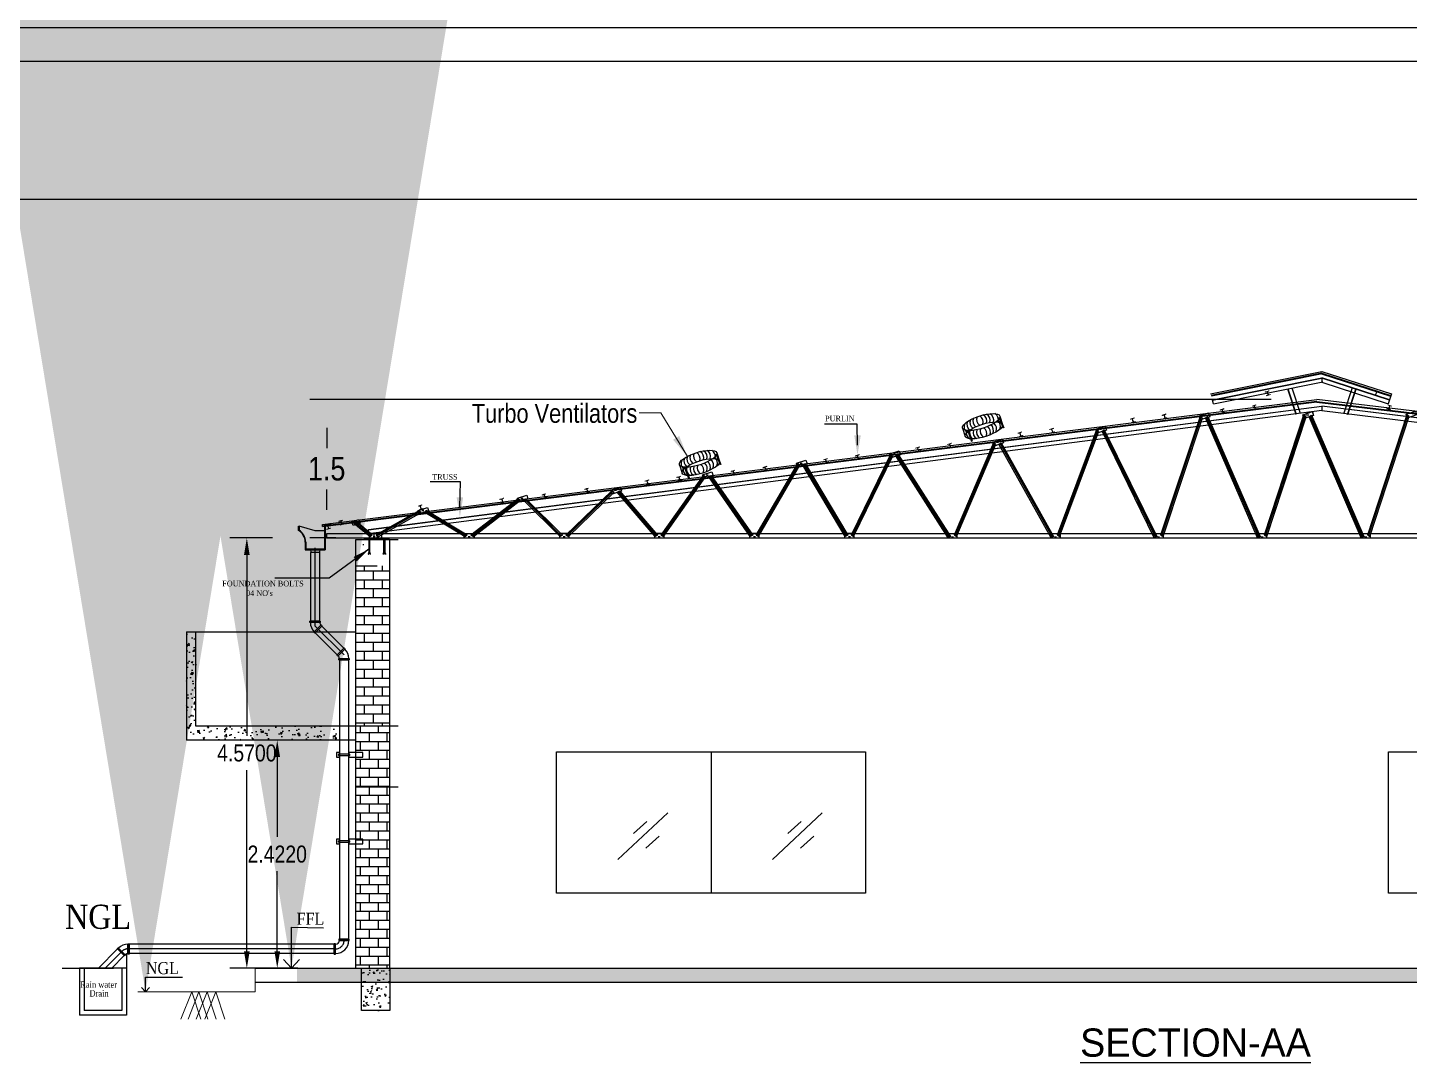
# Model space of a CAD drawing. Header units: metres. Extents: x 25391 to 25818, y 51852 to 52034.
# Drawn here: x 25436.64 to 25451.31, y 51960.83 to 51971.82 of the extents above; entities that cross this region are included whole.
import ezdxf

# ---------------------------------------------------------------- set-up
doc = ezdxf.new("R2010")
doc.units = ezdxf.units.M
doc.header["$MEASUREMENT"] = 0
for name, pattern in [('1', [0]), ('CENTER', [2, 1.25, -0.25, 0.25, -0.25]), ('CENTER2', [28.575, 19.05, -3.175, 3.175, -3.175]), ('DASHED', [0])]:
    doc.linetypes.add(name, pattern=pattern)
doc.layers.get('0').update_dxf_attribs({"true_color": 0xffffff})
doc.layers.add('__BN_BuildingPlan', color=52, linetype='Continuous', true_color=0xbdbd00)
for name, color, linetype in [('_Room', 72, 'Continuous'), ('CENTER', 1, 'CENTER2'), ('DIM', 4, 'Continuous'), ('legend', 7, 'Continuous'), ('pipe', 8, 'Continuous')]:
    doc.layers.add(name, color=color, linetype=linetype)
doc.layers.add('P', color=250, linetype='Continuous', lineweight=100)
doc.layers.add('TEXT', color=7, linetype='1', lineweight=13)
doc.styles.add('arial', font='ARIALN.TTF')
doc.styles.add('K', font='calibri.ttf')
doc.styles.add('PreDCRFont', font='arial.ttf', dxfattribs={"height": 0.25})
doc.styles.add('ROMANC', font='BKANT.TTF', dxfattribs={"width": 0.8})
doc.styles.get("Standard").update_dxf_attribs({"font": 'swissc.ttf'})
doc.styles.add('STYLE2', font='GARA.TTF', dxfattribs={"width": 1.1, "height": 7.5})
doc.dimstyles.new('PDCR-BLDG-INT', dxfattribs={"dimtxt": 0.18, "dimasz": 0.18, "dimexe": 0.18, "dimexo": 0.0625, "dimgap": 0.09, "dimtad": 0, "dimtih": 1, "dimtoh": 1, "dimdec": 4, "dimzin": 0, "dimdsep": 46, "dimtxsty": 'Standard', "dimcen": 0.09, "dimadec": 0, "dimazin": 0, "dimtfac": 1, "dimtdec": 4, "dimtofl": 0, "dimtmove": 0, "dimatfit": 3, "dimfxl": 1, "dimtolj": 1, "dimtzin": 0, "dimarcsym": 0})
doc.dimstyles.new('PDCR-PLOT-INT', dxfattribs={"dimtxt": 0.25, "dimasz": 0.23, "dimexe": 0.25, "dimexo": 0.25, "dimgap": 0.25, "dimtad": 0, "dimzin": 0, "dimdsep": 46, "dimtxsty": 'PreDCRFont', "dimblk": 'OBLIQUE', "dimcen": 0.5, "dimdle": 0.1, "dimadec": 0, "dimazin": 0, "dimtfac": 1, "dimtix": 1, "dimtofl": 0, "dimtmove": 1, "dimatfit": 1, "dimfxl": 1, "dimtolj": 1, "dimtzin": 0, "dimlwd": 15, "dimarcsym": 0})
doc.dimstyles.get("Standard").update_dxf_attribs({"dimtxt": 0.18, "dimasz": 0.18, "dimexe": 0.18, "dimexo": 0.0625, "dimgap": 0.09, "dimtad": 0, "dimtih": 1, "dimtoh": 1, "dimzin": 0, "dimdsep": 46, "dimtxsty": 'Standard', "dimcen": 0.09, "dimadec": 0, "dimazin": 0, "dimtfac": 1, "dimtofl": 0, "dimtmove": 0, "dimatfit": 3, "dimfxl": 1, "dimtolj": 1, "dimtzin": 0, "dimarcsym": 0})
doc.dimstyles.new('STANDARD$0', dxfattribs={"dimscale": 0, "dimtxt": 1, "dimasz": 2.5, "dimexe": 1, "dimexo": 1, "dimgap": 1, "dimtad": 1, "dimdec": 4, "dimzin": 0, "dimdsep": 46, "dimtxsty": 'K', "dimcen": 10, "dimclrd": 7, "dimclre": 7, "dimclrt": 256, "dimadec": 0, "dimazin": 0, "dimtfac": 1, "dimtdec": 4, "dimtofl": 0, "dimtmove": 2, "dimatfit": 3, "dimfxl": 1, "dimtolj": 2, "dimtzin": 0, "dimarcsym": 0})
doc.dimstyles.new('STANDARD$7', dxfattribs={"dimtxt": 75, "dimasz": 60, "dimexe": 0.18, "dimexo": 0.0625, "dimgap": 0.09, "dimtad": 0, "dimtih": 1, "dimtoh": 1, "dimdec": 0, "dimzin": 0, "dimdsep": 46, "dimtxsty": 'Standard', "dimcen": 0.09, "dimadec": 0, "dimazin": 0, "dimtfac": 1, "dimtdec": 0, "dimtofl": 0, "dimtmove": 0, "dimatfit": 3, "dimfxl": 1, "dimtolj": 1, "dimtzin": 0, "dimarcsym": 0})

# ---------------------------------------------------------------- blocks, each defined once
blk = doc.blocks.new('A$C4118134A')
for points in [[(0, 0), (30, 95), (-17, 110), (-17, 109, 0.414214), (-15, 104), (15, 91, -0.354119), (21, 80), (1, 19, -0.414214), (-10, 13), (-42, 19, 0.354119), (-47, 16), (-48, 15)], [(0, 0), (30, 95), (78, 80), (78, 79, -0.414214), (72, 76), (41, 83, 0.354119), (29, 77), (10, 16, 0.414214), (16, 4), (45, -9, -0.354119), (48, -14), (48, -15)]]:
    blk.add_lwpolyline(points, format="xyb", close=True)
blk = doc.blocks.new('*D37')
at = {"color": 0, "lineweight": -2, "transparency": 16777216}
for p, q in [((25449.844, 51967.867), (25439.633, 51967.867)), ((25439.813, 51967.567), (25439.813, 51967.351)), ((25439.813, 51966.698), (25439.813, 51966.914)), ((25439.909, 51966.398), (25439.633, 51966.398))]:
    blk.add_line(p, q, dxfattribs=at)
at = {"color": 0, "transparency": 16777216}
for points in [[(25439.763, 51967.567), (25439.863, 51967.567), (25439.813, 51967.867)], [(25439.763, 51966.698), (25439.863, 51966.698), (25439.813, 51966.398)]]:
    blk.add_solid(points, dxfattribs=at)
at = {"layer": 'Defpoints', "color": 0, "transparency": 16777216}
for p in [(25439.813, 51967.867), (25449.906, 51967.867, -45.108), (25439.972, 51966.398, -45.108)]:
    blk.add_point(p, dxfattribs=at)
at = {"color": 0, "transparency": 16777216, "insert": (25439.813, 51967.132), "char_height": 0.25, "attachment_point": 5}
blk.add_mtext('\\A1;1.5', dxfattribs=at)
blk = doc.blocks.new('*D38')
at = {"color": 0, "lineweight": -2, "ltscale": 2, "transparency": 16777216}
for p, q in [((25439.237, 51966.398), (25438.785, 51966.398)), ((25438.965, 51966.218), (25438.965, 51964.295)), ((25438.965, 51962.008), (25438.965, 51963.931)), ((25439.237, 51961.828), (25438.785, 51961.828))]:
    blk.add_line(p, q, dxfattribs=at)
at = {"color": 0, "ltscale": 2, "transparency": 16777216}
for points in [[(25438.935, 51966.218), (25438.995, 51966.218), (25438.965, 51966.398)], [(25438.935, 51962.008), (25438.995, 51962.008), (25438.965, 51961.828)]]:
    blk.add_solid(points, dxfattribs=at)
at = {"layer": 'Defpoints', "color": 0, "ltscale": 2, "transparency": 16777216}
for p in [(25439.299, 51966.398), (25438.965, 51961.828), (25439.299, 51961.828)]:
    blk.add_point(p, dxfattribs=at)
at = {"color": 0, "ltscale": 2, "transparency": 16777216, "insert": (25438.965, 51964.113), "char_height": 0.18, "attachment_point": 5}
blk.add_mtext('\\A1;4.5700', dxfattribs=at)
blk = doc.blocks.new('*D39')
at = {"color": 0, "lineweight": -2, "ltscale": 2, "transparency": 16777216}
for p, q in [((25439.505, 51964.25), (25439.108, 51964.25)), ((25439.288, 51964.07), (25439.288, 51963.222)), ((25439.288, 51962.008), (25439.288, 51962.857)), ((25439.505, 51961.828), (25439.108, 51961.828))]:
    blk.add_line(p, q, dxfattribs=at)
at = {"color": 0, "ltscale": 2, "transparency": 16777216}
for points in [[(25439.258, 51964.07), (25439.318, 51964.07), (25439.288, 51964.25)], [(25439.258, 51962.008), (25439.318, 51962.008), (25439.288, 51961.828)]]:
    blk.add_solid(points, dxfattribs=at)
at = {"layer": 'Defpoints', "color": 0, "ltscale": 2, "transparency": 16777216}
for p in [(25439.568, 51964.25), (25439.288, 51961.828), (25439.568, 51961.828)]:
    blk.add_point(p, dxfattribs=at)
at = {"color": 0, "ltscale": 2, "transparency": 16777216, "insert": (25439.288, 51963.039), "char_height": 0.18, "attachment_point": 5}
blk.add_mtext('\\A1;2.4220', dxfattribs=at)
blk = doc.blocks.new('GRTS')
at = {"color": 240, "true_color": 0xed1f24}
for p, q in [((1877.961, 850.881), (1877.961, 850.482)), ((1879.743, 850.881), (1879.743, 850.482))]:
    blk.add_line(p, q, dxfattribs=at)
for centre, start, end in [((1878.988, 850.957), 139.28422, 216.26191), ((1878.633, 850.957), 323.73809, 41.1911), ((1878.806, 850.943), 323.73809, 43.79844), ((1878.352, 850.822), 136.20156, 216.26191), ((1878.352, 850.541), 143.73809, 223.79844), ((1878.505, 850.883), 138.05292, 216.26191), ((1878.505, 850.48), 143.73809, 221.94708), ((1878.659, 850.92), 138.65827, 216.26191), ((1878.659, 850.443), 143.73809, 221.34173), ((1878.815, 850.943), 139.00765, 216.26191), ((1878.815, 850.42), 143.73809, 220.99235), ((1878.988, 850.406), 143.73809, 220.71578), ((1878.633, 850.406), 318.8089, 36.26191), ((1878.806, 850.42), 316.20156, 36.26191), ((1878.962, 850.924), 323.73809, 43.79844), ((1878.962, 850.439), 316.20156, 36.26191), ((1879.118, 850.897), 323.73809, 43.79844), ((1879.118, 850.466), 316.20156, 36.26191), ((1879.326, 850.834), 323.73809, 43.79844), ((1879.326, 850.529), 316.20156, 36.26191)]:
    blk.add_arc(centre, 0.321, start, end, dxfattribs=at)
for centre in [(1878.852, 850.881), (1878.852, 850.482)]:
    blk.add_ellipse(centre, major_axis=(0.891, 0), ratio=0.322668, dxfattribs=at)
blk = doc.blocks.new('_Oblique')
at = {"color": 0, "linetype": 'ByBlock', "lineweight": -2}
blk.add_line((-0.5, -0.5), (0.5, 0.5), dxfattribs=at)

msp = doc.modelspace()

# ---------------------------------------------------------------- hatches: boundary and pattern name
h = msp.add_hatch()
h.set_pattern_fill('BRICK', color=0, scale=0.38)
h.set_pattern_definition([(0, (24931.25666, 52020.85723), (0, 0.095), []), (90, (24931.25666, 52020.85723), (-0.19, 1e-17), [0.095, -0.095]), (90, (24931.35166, 52020.85723), (-0.19, 1e-17), [-0.095, 0.095])])
h.paths.add_polyline_path([(25440.24912, 51966.40021), (25440.34762, 51966.40021), (25440.34762, 51966.41758), (25440.24912, 51966.41758)])
h.paths.add_polyline_path([(25440.19562, 51966.40021), (25440.19562, 51966.26715), (25440.1875, 51966.24626), (25440.1933, 51966.24626), (25440.20026, 51966.26135), (25440.20954, 51966.24626), (25440.21535, 51966.24626), (25440.20722, 51966.26831), (25440.20722, 51966.40021)])
h.paths.add_polyline_path([(25440.48268, 51964.40021), (25440.12262, 51964.40021), (25440.12262, 51961.82821), (25440.48268, 51961.82821)])
h = msp.add_hatch()
h.set_pattern_fill('BRICK', color=0, scale=0.38)
h.set_pattern_definition([(0, (24749.56466, 52010.12973), (0, 0.095), []), (90, (24749.56466, 52010.12973), (-0.19, 1e-17), [0.095, -0.095]), (90, (24749.65966, 52010.12973), (-0.19, 1e-17), [-0.095, 0.095])])
h.paths.add_polyline_path([(25440.48268, 51966.10021), (25440.12262, 51966.10021), (25440.12262, 51964.40021), (25440.48268, 51964.40021)])
h = msp.add_hatch()
h.set_pattern_fill('AR-CONC', color=0, scale=0.027)
h.set_pattern_definition([(50, (8194.39876, 36469.45547), (0.1936602493, -0.0169430764), [0.02025, -0.22275]), (355, (8194.39876, 36469.45547), (-0.03746286, 0.2030918761), [0.0162, -0.1782]), (100.4514445, (8194.4149, 36469.45406), (0.1561973886, 0.1861487976), [0.0172098518, -0.1893083702]), (46.1842, (8194.39876, 36469.50947), (0.2881551593, -0.0446902058), [0.030375, -0.334125]), (96.6356355, (8194.42277, 36469.50575), (0.2523587253, 0.2630120222), [0.0258147923, -0.2839627152]), (351.184164, (8194.39876, 36469.50947), (0.252358725, 0.263012022), [0.0243, -0.2673000003]), (21, (8194.42576, 36469.49597), (0.1611649041, -0.1087071005), [0.02025, -0.22275]), (326, (8194.42576, 36469.49597), (0.0656951396, 0.1957905122), [0.0162, -0.1782]), (71.4514447, (8194.43919, 36469.48691), (0.2268600417, 0.0870834113), [0.0172098513, -0.1893083702]), (37.5, (8194.39876, 36469.45547), (0.00328316094, 0.08988134053), [0, -0.17604, 0, -0.1809, 0, -0.178875]), (7.5, (8194.39876, 36469.45547), (0.0710287751, 0.1064911622), [0, -0.10314, 0, -0.17199, 0, -0.068175]), (327.5, (8194.33855, 36469.45547), (0.14413205777, -0.00608981537), [0, -0.0675, 0, -0.2106, 0, -0.27945]), (317.5, (8194.31155, 36469.45547), (0.1574602657, 0.0270283452), [0, -0.08775, 0, -0.13986, 0, -0.19845])])
h.paths.add_polyline_path([(25439.94752, 51964.40021), (25438.42262, 51964.40021), (25438.42262, 51965.40021), (25438.32262, 51965.40021), (25438.32262, 51964.25021), (25439.94752, 51964.25021)])
h = msp.add_hatch()
h.set_pattern_fill('AR-CONC', color=0, scale=0.053)
h.set_pattern_definition([(50, (24931.9261, 52021.58523), (0.3801479, -0.03325863), [0.03975, -0.43725]), (355, (24931.9261, 52021.58523), (-0.0735382, 0.39866183), [0.0318, -0.3498]), (100.451444, (24931.95778, 52021.58246), (0.3066097, 0.3654032), [0.0337823, -0.37160532]), (46.1842, (24931.9261, 52021.69123), (0.5656379, -0.0877252), [0.059625, -0.655875]), (96.63564, (24931.97324, 52021.6839), (0.49537083, 0.51628286), [0.0506735, -0.5574083]), (351.18416, (24931.9261, 52021.6912), (0.4953708, 0.51628286), [0.0477, -0.5247]), (21, (24931.9791, 52021.66473), (0.31636074, -0.21338801), [0.03975, -0.43725]), (326, (24931.9791, 52021.66473), (0.12895713, 0.38432952), [0.0318, -0.3498]), (71.451445, (24932.00546, 52021.64694), (0.44531786, 0.1709415), [0.0337823, -0.37160532]), (37.5, (24931.9261, 52021.58523), (0.006444723, 0.176433743), [0, -0.34556, 0, -0.3551, 0, -0.351125]), (7.5, (24931.9261, 52021.58523), (0.139426855, 0.20903821), [0, -0.20246, 0, -0.33761, 0, -0.133825]), (327.5, (24931.80791, 52021.58523), (0.28292589, -0.011954082), [0, -0.1325, 0, -0.4134, 0, -0.54855]), (317.5, (24931.7549, 52021.58523), (0.30908867, 0.05305564), [0, -0.17225, 0, -0.27454, 0, -0.38955])])
h.paths.add_polyline_path([(25460.80262, 51961.82821), (25439.49795, 51961.82821), (25439.49795, 51961.67821), (25460.80262, 51961.67821)])
h = msp.add_hatch()
h.set_pattern_fill('AR-CONC', color=0, scale=0.024)
h.set_pattern_definition([(50, (-31037.21858, 25476.48065), (0.17214244382, -0.0150605124), [0.018, -0.198]), (355, (-31037.21858, 25476.48065), (-0.03330032007, 0.1805261121), [0.0144, -0.1584]), (100.45144446, (-31037.20424, 25476.4794), (0.1388421232, 0.16546559783), [0.0152976461, -0.1682741069]), (46.1842, (-31037.21858, 25476.52865), (0.25613791936, -0.0397246274), [0.027, -0.297]), (96.6356355, (-31037.19724, 25476.52534), (0.224318867, 0.2337884642), [0.0229464821, -0.2524113024]), (351.184164, (-31037.21858, 25476.52865), (0.2243188668, 0.2337884641), [0.0216, -0.2376000002]), (21, (-31037.19458, 25476.51665), (0.1432576925, -0.09662853376), [0.018, -0.198]), (326, (-31037.19458, 25476.51665), (0.05839567966, 0.1740360108), [0.0144, -0.1584]), (71.45144474, (-31037.18264, 25476.5086), (0.2016533704, 0.07740747667), [0.0152976456, -0.1682741069]), (37.5, (-31037.21858, 25476.48065), (0.002918365276, 0.07989452492), [0, -0.15648, 0, -0.1608, 0, -0.159]), (7.5, (-31037.21858, 25476.48065), (0.06313668899, 0.09465881085), [0, -0.09168, 0, -0.15288, 0, -0.0606]), (327.5, (-31037.2721, 25476.48065), (0.12811738468, -0.005413169216), [0, -0.06, 0, -0.1872, 0, -0.2484]), (317.5, (-31037.2961, 25476.48065), (0.13996468064, 0.02402519576), [0, -0.078, 0, -0.12432, 0, -0.1764])])
h.paths.add_polyline_path([(25440.18268, 51961.82821), (25440.48268, 51961.82821), (25440.48268, 51961.37821), (25440.18268, 51961.37821)])

# ---------------------------------------------------------------- linework, layer by layer
at = {"color": 11, "true_color": 0xf27172}
msp.add_line((25392.76661, 51969.99681), (25534.85041, 51969.99681), dxfattribs=at)
at = {"ltscale": 2}
msp.add_line((25449.23037, 51967.82297), (25449.22232, 51967.86311), dxfattribs=at)
at = {"color": 0}
for p, q in [((25445.44676, 51967.60777), (25445.10003, 51967.60777)), ((25445.45065, 51967.38442), (25445.44676, 51967.60777)), ((25441.2353, 51966.99499), (25440.91072, 51966.99499)), ((25441.22788, 51966.72364), (25441.2353, 51966.99499)), ((25439.6909, 51966.47313), (25439.52047, 51966.52273)), ((25439.7909, 51966.47313), (25439.6909, 51966.47313)), ((25439.5909, 51966.35412), (25439.5909, 51966.27904)), ((25439.7909, 51966.27904), (25439.5909, 51966.27904)), ((25439.64052, 51966.27904), (25439.644, 51966.2442)), ((25439.73992, 51966.27904), (25439.73643, 51966.2442)), ((25440.12262, 51961.82821), (25440.12262, 51966.38026)), ((25440.12262, 51966.38026), (25440.57262, 51966.38026)), ((25440.23963, 51966.38026), (25440.44955, 51966.38026)), ((25440.48268, 51961.82821), (25440.48268, 51966.38026)), ((25440.12262, 51966.10021), (25440.34762, 51966.10021)), ((25438.32262, 51965.40021), (25438.32262, 51964.25021)), ((25438.32262, 51965.40021), (25440.12262, 51965.40021)), ((25438.42262, 51964.40021), (25438.42262, 51965.40021)), ((25440.57262, 51964.40021), (25438.42262, 51964.40021)), ((25440.12262, 51964.25021), (25438.32262, 51964.25021)), ((25439.43954, 51961.82821), (25439.35566, 51961.92066)), ((25439.43954, 51961.82821), (25439.52342, 51961.92066)), ((25439.05351, 51961.82821), (25461.10262, 51961.82821)), ((25437.88921, 51961.57821), (25437.84727, 51961.62444)), ((25437.88921, 51961.57821), (25437.93115, 51961.62444)), ((25439.05351, 51961.67821), (25461.10262, 51961.67821))]:
    msp.add_line(p, q, dxfattribs=at)
at = {"color": 0, "lineweight": 40}
for p, q in [((25446.95668, 51967.68059), (25447.00157, 51967.56249)), ((25446.62088, 51967.54136), (25446.66578, 51967.42326)), ((25443.9503, 51967.29174), (25443.9952, 51967.17364)), ((25443.61451, 51967.15251), (25443.6594, 51967.03441))]:
    msp.add_line(p, q, dxfattribs=at)
at = {"color": 7, "ltscale": 2}
for p, q in [((25443.89493, 51964.12629), (25443.89493, 51962.62629)), ((25443.43573, 51963.47852), (25442.90642, 51962.98263)), ((25443.21263, 51963.38595), (25443.07054, 51963.25875)), ((25445.07657, 51963.47852), (25444.54726, 51962.98263)), ((25444.85347, 51963.38595), (25444.71138, 51963.25875)), ((25443.34585, 51963.23117), (25443.20376, 51963.10397)), ((25444.98669, 51963.23117), (25444.8446, 51963.10397))]:
    msp.add_line(p, q, dxfattribs=at)
at = {"color": 0, "lineweight": 0}
for p, q in [((25439.05351, 51961.82821), (25439.05351, 51961.57821)), ((25439.05351, 51961.57821), (25437.80784, 51961.57821)), ((25438.26483, 51961.28559), (25438.3792, 51961.57821)), ((25438.3406, 51961.28559), (25438.45497, 51961.57821)), ((25438.3792, 51961.57821), (25438.47676, 51961.28559)), ((25438.42825, 51961.28559), (25438.54262, 51961.57821)), ((25438.45497, 51961.57821), (25438.55253, 51961.28559)), ((25438.52008, 51961.28559), (25438.63445, 51961.57821)), ((25438.54262, 51961.57821), (25438.64017, 51961.28559)), ((25438.63445, 51961.57821), (25438.732, 51961.28559))]:
    msp.add_line(p, q, dxfattribs=at)
at = {"color": 0}
for points in [[(25449.20143, 51967.92741), (25450.38379, 51968.16717), (25451.12172, 51967.92741), (25451.08818, 51967.82417)], [(25439.76922, 51966.51824), (25439.76922, 51966.54107), (25450.32901, 51967.86717)], [(25461.46187, 51966.54107), (25450.32901, 51967.86717)], [(25449.11933, 51967.69368), (25449.14103, 51967.69368)], [(25450.21877, 51967.70707), (25450.24048, 51967.70707)], [(25450.22078, 51967.70707), (25450.24249, 51967.70707)], [(25448.01988, 51967.55283), (25448.04159, 51967.55283)], [(25446.92576, 51967.41563), (25446.94747, 51967.41563)], [(25444.84277, 51967.19334), (25444.86447, 51967.19334)], [(25445.83164, 51967.29099), (25445.85335, 51967.29099)], [(25443.84363, 51967.06787), (25443.86534, 51967.06787)], [(25442.87066, 51966.90539), (25442.89237, 51966.90539)], [(25441.87675, 51966.82087), (25441.89846, 51966.82087)], [(25440.10236, 51966.55211), (25440.12134, 51966.57522)], [(25440.8247, 51966.69162), (25440.84641, 51966.69162)], [(25439.52047, 51966.52273), (25439.52047, 51966.48163)], [(25439.58499, 51966.35404), (25439.58499, 51966.27313), (25439.7968, 51966.27313)], [(25440.30652, 51966.41159), (25440.32823, 51966.41159)], [(25440.34387, 51966.41109), (25440.36557, 51966.41109)], [(25441.31599, 51966.41184), (25441.3377, 51966.41184)], [(25442.32547, 51966.41184), (25442.34718, 51966.41184)], [(25443.33495, 51966.41184), (25443.35666, 51966.41184)], [(25444.34443, 51966.41184), (25444.36613, 51966.41184)], [(25445.3539, 51966.41184), (25445.37561, 51966.41184)], [(25446.44802, 51966.40923), (25446.46973, 51966.40923)], [(25447.54214, 51966.40923), (25447.56385, 51966.40923)], [(25448.63627, 51966.40923), (25448.65797, 51966.40923)], [(25449.73571, 51966.40923), (25449.75742, 51966.40923)], [(25450.83516, 51966.40923), (25450.85686, 51966.40923)], [(25450.83716, 51966.40923), (25450.85887, 51966.40923)], [(25440.57262, 51963.75021), (25440.12262, 51963.75021)], [(25440.48268, 51961.82821), (25440.48268, 51961.37821), (25440.18268, 51961.37821), (25440.18268, 51961.82821)]]:
    msp.add_lwpolyline(points, dxfattribs=at)
at = {"color": 0, "lineweight": 40}
for points in [[(25450.38379, 51968.14435), (25449.20814, 51967.90676)], [(25450.38379, 51968.14435), (25451.11501, 51967.90676)], [(25450.32901, 51967.84435), (25439.76922, 51966.51824)], [(25450.32901, 51967.84435), (25461.46187, 51966.51824)]]:
    msp.add_lwpolyline(points, dxfattribs=at)
at = {"color": 0, "linetype": 'DASHED', "ltscale": 25}
for points in [[(25440.25703, 51966.39763), (25440.25703, 51966.38894)], [(25440.28091, 51966.39763), (25440.28091, 51966.38894)], [(25440.34278, 51966.39763), (25440.34278, 51966.38894)], [(25440.36666, 51966.39763), (25440.36666, 51966.38894)], [(25440.42853, 51966.39763), (25440.42853, 51966.38894)], [(25440.45241, 51966.39763), (25440.45241, 51966.38894)]]:
    msp.add_lwpolyline(points, dxfattribs=at)
at = {"color": 7, "ltscale": 2}
for points in [[(25442.25408, 51964.12629), (25445.53577, 51964.12629), (25445.53577, 51962.62629), (25442.25408, 51962.62629)], [(25451.09046, 51964.12629), (25454.37215, 51964.12629), (25454.37215, 51962.62629), (25451.09046, 51962.62629)]]:
    msp.add_lwpolyline(points, close=True, dxfattribs=at)
at = {"color": 0}
msp.add_arc((25439.43067, 51966.34883), 0.16031, 1.889743, 55.9329, dxfattribs=at)
for points in [[(25445.41581, 51967.48892), (25445.48548, 51967.48892), (25445.45065, 51967.27992)], [(25441.19305, 51966.82814), (25441.26271, 51966.82814), (25441.22788, 51966.61914)]]:
    msp.add_solid(points, dxfattribs=at)
at = {"layer": '__BN_BuildingPlan'}
for p, q in [((25390.93849, 51971.81852), (25535.20898, 51971.81852)), ((25391.32186, 51971.46068), (25534.85041, 51971.46068))]:
    msp.add_line(p, q, dxfattribs=at)
at = {"layer": 'CENTER', "color": 0, "ltscale": 750}
for p, q in [((25439.69022, 51965.46253, 0.19882), (25439.69022, 51966.29193, 0.63918)), ((25439.99752, 51965.15522), (25439.69036, 51965.46239)), ((25439.89316, 51962.03321), (25437.71673, 51962.03321)), ((25437.64326, 51962.01132, -0.73437), (25437.46015, 51961.82821, -0.60906)), ((25437.00354, 51961.82821), (25437.5481, 51961.82821, 0.31959))]:
    msp.add_line(p, q, dxfattribs=at)
for centre, start, end in [((25437.70202, 51961.94342), 90, 135), ((25439.90785, 51962.12301, 0.31959), 270, 0)]:
    msp.add_arc(centre, 0.0898, start, end, dxfattribs=at)
at = {"layer": 'DIM', "color": 0}
for p, q in [((25439.51456, 51966.47845), (25439.51456, 51966.52313)), ((25439.51456, 51966.52313), (25439.51906, 51966.52313)), ((25439.51906, 51966.52313), (25439.51906, 51966.48088)), ((25439.7923, 51966.53926), (25439.84526, 51966.54859)), ((25439.7923, 51966.27763), (25439.7923, 51966.53926)), ((25439.84604, 51966.54416), (25439.7968, 51966.53548)), ((25439.7968, 51966.53548), (25439.7968, 51966.27313)), ((25439.85444, 51966.52533), (25439.85184, 51966.54011)), ((25439.85887, 51966.52612), (25439.85444, 51966.52533)), ((25439.85627, 51966.54089), (25439.85887, 51966.52612)), ((25439.58949, 51966.35412), (25439.58949, 51966.27763)), ((25439.58949, 51966.27763), (25439.7923, 51966.27763))]:
    msp.add_line(p, q, dxfattribs=at)
for centre, radius, start, end in [((25439.43072, 51966.34886), 0.15436, 1.898351, 57.098393), ((25439.43072, 51966.34886), 0.15886, 1.898351, 56.210857), ((25439.84691, 51966.53924), 0.0095, 10, 100), ((25439.84691, 51966.53924), 0.005, 10, 100)]:
    msp.add_arc(centre, radius, start, end, dxfattribs=at)
at = {"layer": 'P', "color": 0, "linetype": 'Continuous', "lineweight": -2}
for points in [[(25440.26027, 51966.38894), (25440.26027, 51966.24682), (25440.25215, 51966.22593), (25440.25795, 51966.22593), (25440.26492, 51966.24101), (25440.2742, 51966.22593), (25440.28, 51966.22593), (25440.27188, 51966.24798), (25440.27188, 51966.38894)], [(25440.43222, 51966.38894), (25440.43222, 51966.24835), (25440.44035, 51966.2263), (25440.43454, 51966.2263), (25440.42526, 51966.24139), (25440.4183, 51966.2263), (25440.4125, 51966.2263), (25440.42062, 51966.24719), (25440.42062, 51966.38894)]]:
    msp.add_lwpolyline(points, dxfattribs=at)
at = {"layer": 'pipe', "color": 0}
for p, q in [((25439.74522, 51965.51415, 0.17577), (25439.63522, 51965.51415, -0.17577)), ((25439.74522, 51965.49944, 0.52732), (25439.63522, 51965.49944, 0.52732)), ((25439.76581, 51965.46444, 0.84691), (25439.68766, 51965.38633, 0.84691)), ((25439.92193, 51965.1527, 0.67114), (25440.00008, 51965.23081, 0.67114)), ((25439.94252, 51965.1177, 0.35155), (25440.05252, 51965.1177, 0.35155)), ((25439.94252, 51965.10299), (25440.05252, 51965.10299, -0.35155)), ((25440.05379, 51964.10134), (25439.94125, 51964.10134)), ((25439.94125, 51964.0888), (25440.05379, 51964.0888)), ((25440.05379, 51963.18032), (25439.94125, 51963.18032)), ((25439.94125, 51963.16778), (25440.05379, 51963.16778)), ((25437.66701, 51961.95762, 0.35155), (25437.58891, 51962.03577, 0.35155)), ((25437.70202, 51961.97821, 0.03196), (25437.70202, 51962.08821, 0.03196)), ((25437.71673, 51961.97821, -0.31959), (25437.71673, 51962.08821, -0.67114)), ((25439.89315, 51962.08321), (25437.71673, 51962.08321)), ((25439.89318, 51961.97821, -0.03196), (25439.89314, 51962.08821, 0.31959)), ((25439.89314, 51962.08821, 0.67114), (25439.89318, 51961.97821, 0.31959)), ((25439.94265, 51962.13772), (25440.05265, 51962.13772, -0.35155)), ((25439.94265, 51962.12301, 0.35155), (25440.05265, 51962.12301, 0.35155)), ((25437.68675, 51961.97821), (25437.68675, 51961.32821)), ((25439.89318, 51961.98321, 0.31959), (25437.71673, 51961.98321)), ((25437.18675, 51961.82821), (25437.18675, 51961.32821)), ((25437.68675, 51961.82821), (25437.18675, 51961.82821)), ((25437.23675, 51961.82821), (25437.23675, 51961.37821)), ((25437.63675, 51961.82821), (25437.63675, 51961.37821)), ((25437.68675, 51961.32821), (25437.18675, 51961.32821)), ((25437.63675, 51961.37821), (25437.23675, 51961.37821))]:
    msp.add_line(p, q, dxfattribs=at)
for points in [[(25439.74022, 51965.51415), (25439.74022, 51966.2442), (25439.64022, 51966.2442), (25439.64022, 51965.51415)], [(25439.94752, 51964.10134), (25439.94752, 51964.12007), (25439.91752, 51964.12007), (25439.91752, 51964.07007), (25439.94752, 51964.07007), (25439.94752, 51964.0888)], [(25440.04752, 51964.0888), (25440.04752, 51964.07007), (25440.19752, 51964.07007), (25440.19752, 51964.12007), (25440.04752, 51964.12007), (25440.04752, 51964.10134)], [(25439.94752, 51963.18032), (25439.94752, 51963.19905), (25439.91752, 51963.19905), (25439.91752, 51963.14905), (25439.94752, 51963.14905), (25439.94752, 51963.16778)], [(25440.04752, 51963.16778), (25440.04752, 51963.14905), (25440.19752, 51963.14905), (25440.19752, 51963.19905), (25440.04752, 51963.19905), (25440.04752, 51963.18032)]]:
    msp.add_lwpolyline(points, dxfattribs=at)
for points, elevation in [([(25439.74522, 51965.51415), (25439.74522, 51965.49944), (25439.63522, 51965.49944), (25439.63522, 51965.51415)], 0.17577), ([(25439.75541, 51965.47484), (25439.76581, 51965.46444), (25439.68766, 51965.38633), (25439.67763, 51965.39706)], 0.49536), ([(25439.93233, 51965.1423), (25439.92193, 51965.1527), (25440.00008, 51965.23081), (25440.01011, 51965.22008)], 0.31959), ([(25437.71673, 51961.97821), (25437.70202, 51961.97821), (25437.70202, 51962.08821), (25437.71673, 51962.08821)], -0.31959), ([(25439.90785, 51962.08821), (25439.89314, 51962.08821), (25439.89318, 51961.97821), (25439.90785, 51961.97821)], 0.31959)]:
    msp.add_lwpolyline(points, close=True, dxfattribs=dict(at, elevation=elevation))
for points, elevation in [([(25439.99622, 51965.22695), (25439.76227, 51965.4609)], 0.84691), ([(25439.69154, 51965.39021), (25439.92549, 51965.15626)], 0.84691), ([(25439.94752, 51965.10231), (25439.94752, 51962.11983)], 0.31959), ([(25440.04752, 51962.11704), (25440.04752, 51965.10231)], 0.31959), ([(25437.38912, 51961.82821), (25437.59278, 51962.03189)], -0.02304), ([(25437.66347, 51961.96116), (25437.53053, 51961.82821)], -0.02304)]:
    msp.add_lwpolyline(points, dxfattribs=dict(at, elevation=elevation))
for points in [[(25439.94252, 51965.10299), (25439.94252, 51965.1177), (25440.05252, 51965.1177), (25440.05252, 51965.10299)], [(25437.67741, 51961.96802), (25437.66701, 51961.95762), (25437.58891, 51962.03577), (25437.59963, 51962.0458)], [(25439.94265, 51962.13772), (25439.94265, 51962.12301), (25440.05265, 51962.12301), (25440.05265, 51962.13772)]]:
    msp.add_lwpolyline(points, close=True, dxfattribs=at)
for centre, radius, start, end in [((25439.78001, 51965.49944, 0.49536), 0.1398, 180, 225), ((25439.78001, 51965.49944, 0.49536), 0.0398, 180, 225), ((25439.90773, 51965.1177, 0.31959), 0.0398, 0, 45), ((25439.90773, 51965.1177, 0.31959), 0.1398, 0, 45), ((25439.94125, 51964.09507), 0.00627, 90, 270), ((25440.05379, 51964.09507), 0.00627, 270, 90), ((25439.94125, 51963.17405), 0.00627, 90, 270), ((25440.05379, 51963.17405), 0.00627, 270, 90), ((25437.70202, 51961.94342), 0.1398, 90, 135), ((25439.90785, 51962.12301, 0.31959), 0.0398, 270, 0), ((25439.90785, 51962.12301, 0.31959), 0.1398, 270, 0), ((25437.70202, 51961.94342), 0.0398, 90, 135)]:
    msp.add_arc(centre, radius, start, end, dxfattribs=at)
at = {"layer": 'TEXT', "color": 0, "lineweight": -3, "ltscale": 0.1}
msp.add_line((25440.47412, 51966.39763), (25440.47412, 51966.38026), dxfattribs=at)
for points in [[(25449.22155, 51967.86547), (25450.38379, 51968.09869)], [(25449.22232, 51967.86311), (25450.38379, 51968.09609)], [(25449.23037, 51967.82297), (25450.39184, 51968.05595)], [(25451.1016, 51967.86547), (25450.38379, 51968.09869), (25450.38379, 51968.05304), (25451.08818, 51967.82417)], [(25451.10083, 51967.86311), (25450.38379, 51968.09609)], [(25450.1093, 51967.7095), (25450.02189, 51967.9785)], [(25450.11165, 51967.71027), (25450.02425, 51967.97927)], [(25450.06319, 51967.99192), (25450.15059, 51967.72292)], [(25450.7044, 51967.99192), (25450.617, 51967.72292)], [(25450.65593, 51967.71027), (25450.74334, 51967.97927)], [(25450.65829, 51967.7095), (25450.74569, 51967.9785)], [(25440.29695, 51966.43097), (25440.12134, 51966.57522)], [(25461.41845, 51966.39763), (25461.41845, 51966.44105), (25439.81263, 51966.44105), (25439.81263, 51966.39763), (25461.41845, 51966.39763)], [(25440.27552, 51966.40841), (25440.10236, 51966.55211)], [(25440.29695, 51966.43097), (25440.27552, 51966.40841)], [(25440.31564, 51966.40023), (25440.31564, 51966.44365), (25440.3938, 51966.44365), (25440.3938, 51966.40023)], [(25441.27475, 51966.40023), (25441.27475, 51966.44365), (25441.37895, 51966.44365), (25441.37895, 51966.40023)], [(25442.38843, 51966.40023), (25442.38843, 51966.44365), (25442.28422, 51966.44365), (25442.28422, 51966.40023)], [(25443.39791, 51966.40023), (25443.39791, 51966.44365), (25443.2937, 51966.44365), (25443.2937, 51966.40023)], [(25444.40738, 51966.40023), (25444.40738, 51966.44365), (25444.30318, 51966.44365), (25444.30318, 51966.40023)], [(25445.41686, 51966.40023), (25445.41686, 51966.44365), (25445.31266, 51966.44365), (25445.31266, 51966.40023)], [(25446.51098, 51966.39763), (25446.51098, 51966.44105), (25446.40678, 51966.44105), (25446.40678, 51966.39763)], [(25447.6051, 51966.39763), (25447.6051, 51966.44105), (25447.5009, 51966.44105), (25447.5009, 51966.39763)], [(25448.69922, 51966.39763), (25448.69922, 51966.44105), (25448.59502, 51966.44105), (25448.59502, 51966.39763)], [(25449.79867, 51966.39763), (25449.79867, 51966.44105), (25449.69446, 51966.44105), (25449.69446, 51966.39763)], [(25450.89811, 51966.39763), (25450.89811, 51966.44105), (25450.79391, 51966.44105), (25450.79391, 51966.39763)], [(25450.90012, 51966.39763), (25450.90012, 51966.44105), (25450.79592, 51966.44105), (25450.79592, 51966.39763)], [(25439.81263, 51966.40023), (25461.41845, 51966.40023)], [(25440.21361, 51966.38026), (25440.21361, 51966.39763)], [(25440.47412, 51966.38894), (25440.21361, 51966.38894)]]:
    msp.add_lwpolyline(points, dxfattribs=at)
at = {"layer": 'TEXT', "color": 142, "lineweight": -3, "ltscale": 0.1}
for points in [[(25440.25707, 51966.4867), (25450.38379, 51967.79869), (25450.38379, 51967.75304), (25440.25707, 51966.44105)], [(25461.05036, 51966.4867), (25450.38379, 51967.79869), (25450.38379, 51967.75304), (25461.05036, 51966.44105)]]:
    msp.add_lwpolyline(points, close=True, dxfattribs=at)
for points in [[(25440.25707, 51966.48409), (25450.38379, 51967.79609)], [(25461.05036, 51966.48409), (25450.38379, 51967.79609)]]:
    msp.add_lwpolyline(points, dxfattribs=at)
at = {"layer": 'TEXT', "color": 0, "lineweight": -3, "ltscale": 0.1}
for points in [[(25451.27671, 51967.7132), (25451.37582, 51967.7454), (25451.38923, 51967.70411), (25451.29013, 51967.6719)], [(25449.11329, 51967.67232), (25449.08982, 51967.68784), (25448.66995, 51966.42719), (25448.69721, 51966.4122)], [(25449.08114, 51967.6939), (25449.18024, 51967.7261), (25449.19366, 51967.68481), (25449.09456, 51967.6526)], [(25449.14707, 51967.67232), (25449.17054, 51967.68784), (25449.72757, 51966.41441), (25449.70031, 51966.39941)], [(25450.21273, 51967.68572), (25450.18927, 51967.70124), (25449.76939, 51966.42719), (25449.79666, 51966.4122)], [(25450.21474, 51967.68572), (25450.19127, 51967.70124), (25449.7714, 51966.42719), (25449.79867, 51966.4122)], [(25450.18058, 51967.7073), (25450.27969, 51967.7395), (25450.29311, 51967.6982), (25450.194, 51967.666)], [(25450.18259, 51967.7073), (25450.2817, 51967.7395), (25450.29511, 51967.6982), (25450.19601, 51967.666)], [(25450.24652, 51967.68572), (25450.26998, 51967.70124), (25450.82702, 51966.41441), (25450.79975, 51966.39941)], [(25450.24853, 51967.68572), (25450.27199, 51967.70124), (25450.82903, 51966.41441), (25450.80176, 51966.39941)], [(25451.30886, 51967.69162), (25451.28539, 51967.70714), (25450.86552, 51966.42719), (25450.89279, 51966.4122)], [(25448.01384, 51967.53148), (25447.99038, 51967.54699), (25447.5705, 51966.42719), (25447.59777, 51966.4122)], [(25447.98169, 51967.55305), (25448.0808, 51967.58525), (25448.09422, 51967.54396), (25447.99511, 51967.51176)], [(25448.04763, 51967.53148), (25448.07109, 51967.54699), (25448.62813, 51966.41441), (25448.60086, 51966.39941)], [(25445.79345, 51967.29122), (25445.89256, 51967.32342), (25445.90597, 51967.28212), (25445.80687, 51967.24992)], [(25446.91972, 51967.39427), (25446.89625, 51967.40979), (25446.47638, 51966.42719), (25446.50365, 51966.4122)], [(25446.88757, 51967.41585), (25446.98668, 51967.44805), (25447.00009, 51967.40676), (25446.90099, 51967.37455)], [(25446.95351, 51967.39427), (25446.97697, 51967.40979), (25447.53401, 51966.41441), (25447.50674, 51966.39941)], [(25444.83673, 51967.17199), (25444.81326, 51967.1875), (25444.37278, 51966.42719), (25444.40005, 51966.4122)], [(25444.80458, 51967.19356), (25444.90368, 51967.22577), (25444.9171, 51967.18447), (25444.818, 51967.15227)], [(25444.87051, 51967.17199), (25444.89398, 51967.1875), (25445.34725, 51966.42719), (25445.31999, 51966.4122)], [(25445.8256, 51967.26964), (25445.80213, 51967.28516), (25445.38226, 51966.42719), (25445.40953, 51966.4122)], [(25445.85939, 51967.26964), (25445.88285, 51967.28516), (25446.43989, 51966.41441), (25446.41262, 51966.39941)], [(25443.83759, 51967.04652), (25443.81412, 51967.06203), (25443.36331, 51966.42719), (25443.39057, 51966.4122)], [(25443.80544, 51967.06809), (25443.90455, 51967.10029), (25443.91796, 51967.059), (25443.81886, 51967.0268)], [(25443.87138, 51967.04652), (25443.89484, 51967.06203), (25444.33778, 51966.42719), (25444.31051, 51966.4122)], [(25442.86462, 51966.88404), (25442.84116, 51966.89955), (25442.35383, 51966.42719), (25442.3811, 51966.4122)], [(25442.83247, 51966.90561), (25442.93158, 51966.93781), (25442.945, 51966.89652), (25442.84589, 51966.86432)], [(25442.89841, 51966.88404), (25442.92187, 51966.89955), (25443.3283, 51966.42719), (25443.30103, 51966.4122)], [(25440.78601, 51966.68891), (25440.88511, 51966.72111), (25440.89853, 51966.67982), (25440.79942, 51966.64762)], [(25441.87071, 51966.79952), (25441.84725, 51966.81503), (25441.34435, 51966.42719), (25441.37162, 51966.4122)], [(25441.83857, 51966.82109), (25441.93767, 51966.85329), (25441.95109, 51966.812), (25441.85198, 51966.7798)], [(25441.9045, 51966.79952), (25441.92797, 51966.81503), (25442.31882, 51966.42719), (25442.29156, 51966.4122)], [(25440.07931, 51966.57074), (25440.15364, 51966.59489), (25440.16706, 51966.5536), (25440.09273, 51966.52945)], [(25440.8161, 51966.66931), (25440.79844, 51966.69121), (25440.33779, 51966.43097), (25440.35923, 51966.40841)], [(25440.85502, 51966.66931), (25440.87267, 51966.69121), (25441.30643, 51966.43097), (25441.285, 51966.40841)]]:
    msp.add_lwpolyline(points, close=True, dxfattribs=at)
at = {"layer": 'TEXT', "color": 0, "linetype": 'CENTER', "lineweight": -3, "ltscale": 200}
for points in [[(25448.68358, 51966.41969), (25449.10155, 51967.68008)], [(25449.71394, 51966.40691), (25449.15881, 51967.68008)], [(25449.78303, 51966.41969), (25450.201, 51967.69348)], [(25449.78503, 51966.41969), (25450.20301, 51967.69348)], [(25450.81338, 51966.40691), (25450.25825, 51967.69348)], [(25450.81539, 51966.40691), (25450.26026, 51967.69348)], [(25450.87915, 51966.41969), (25451.29713, 51967.69938)], [(25447.58414, 51966.41969), (25448.00211, 51967.53923)], [(25448.6145, 51966.40691), (25448.05936, 51967.53923)], [(25446.49002, 51966.41969), (25446.90799, 51967.40203)], [(25447.52037, 51966.40691), (25446.96524, 51967.40203)], [(25444.38642, 51966.41969), (25444.82499, 51967.17975)], [(25445.33362, 51966.41969), (25444.88225, 51967.17975)], [(25445.39589, 51966.41969), (25445.81387, 51967.2774)], [(25446.42625, 51966.40691), (25445.87112, 51967.2774)], [(25443.37694, 51966.41969), (25443.82586, 51967.05427)], [(25444.32414, 51966.41969), (25443.88311, 51967.05427)], [(25442.36746, 51966.41969), (25442.85289, 51966.89179)], [(25443.31467, 51966.41969), (25442.91014, 51966.89179)], [(25441.35799, 51966.41969), (25441.85898, 51966.80727)], [(25442.30519, 51966.41969), (25441.91623, 51966.80727)], [(25440.80727, 51966.68026), (25440.34851, 51966.41969)], [(25441.29571, 51966.41969), (25440.86385, 51966.68026)], [(25440.11185, 51966.56366), (25440.28623, 51966.41969)]]:
    msp.add_lwpolyline(points, dxfattribs=at)
at = {"layer": 'TEXT', "color": 0, "linetype": 'DASHED', "lineweight": -3, "ltscale": 100}
for points in [[(25449.72528, 51966.41315), (25449.16837, 51967.6864)], [(25450.82473, 51966.41315), (25450.26781, 51967.6998)], [(25450.82674, 51966.41315), (25450.26982, 51967.6998)], [(25448.62584, 51966.41315), (25448.06892, 51967.54555)], [(25447.53172, 51966.41315), (25446.9748, 51967.40835)], [(25444.37507, 51966.42593), (25444.81543, 51967.18607)], [(25445.34496, 51966.42593), (25444.89181, 51967.18607)], [(25446.4376, 51966.41315), (25445.88068, 51967.28372)], [(25443.3656, 51966.42593), (25443.8163, 51967.0606)], [(25444.33549, 51966.42593), (25443.89267, 51967.0606)], [(25442.35612, 51966.42593), (25442.84333, 51966.89811)], [(25443.32601, 51966.42593), (25442.9197, 51966.89811)], [(25441.34664, 51966.42593), (25441.84942, 51966.81359)], [(25442.31653, 51966.42593), (25441.92579, 51966.81359)], [(25440.29515, 51966.42908), (25440.11969, 51966.5732)], [(25440.33959, 51966.42908), (25440.80008, 51966.68918)], [(25441.30463, 51966.42908), (25440.87104, 51966.68918)]]:
    msp.add_lwpolyline(points, dxfattribs=at)

# ---------------------------------------------------------------- block references
at = {"color": 0, "xscale": 0.2332729217050742, "yscale": 0.2332729217050742, "zscale": 0.2332729217050742, "rotation": 17.90715649156085}
for p in [(25090.74158, 51643.9947), (25087.7352, 51643.60585)]:
    msp.add_blockref('GRTS', p, dxfattribs=at)
at = {"layer": 'TEXT', "color": 0, "lineweight": -3, "ltscale": 0.1}
for p, xscale, yscale, zscale, rotation in [((25449.81452, 51967.91373), -0.0004341836610984669, 0.0004341836610984669, 0.0004341836610984669, 0.2553283756931091), ((25450.95306, 51967.91373), 0.0004341836610984669, 0.0004341836610984669, 0.0004341836610984669, 359.7446716243069), ((25449.33593, 51967.72375), -0.0004341836610984669, 0.0004341836610984672, 0.0004341836610984672, 0.2553283756931091), ((25449.67482, 51967.76397), -0.0004341836610984669, 0.0004341836610984672, 0.0004341836610984672, 0.2553283756931091), ((25451.09277, 51967.76397), 0.0004341836610984669, 0.0004341836610984669, 0.0004341836610984669, 359.7446716243069), ((25448.38101, 51967.62666), -0.0004341836610984669, 0.0004341836610984672, 0.0004341836610984672, 0.2553283756931091), ((25448.7199, 51967.66687), -0.0004341836610984669, 0.0004341836610984672, 0.0004341836610984672, 0.2553283756931091), ((25447.18627, 51967.47662), -0.0004341836610984669, 0.0004341836610984672, 0.0004341836610984672, 0.2553283756931091), ((25447.52516, 51967.51684), -0.0004341836610984669, 0.0004341836610984672, 0.0004341836610984672, 0.2553283756931091), ((25446.10125, 51967.31754), -0.0004341836610984669, 0.0004341836610984672, 0.0004341836610984672, 0.2553283756931091), ((25446.44013, 51967.35775), -0.0004341836610984669, 0.0004341836610984672, 0.0004341836610984672, 0.2553283756931091), ((25444.48019, 51967.11162), -0.0004341836610984669, 0.0004341836610984672, 0.0004341836610984672, 0.2553283756931091), ((25445.12272, 51967.19465), -0.0004341836610984669, 0.0004341836610984672, 0.0004341836610984672, 0.2553283756931091), ((25445.46161, 51967.23487), -0.0004341836610984669, 0.0004341836610984672, 0.0004341836610984672, 0.2553283756931091), ((25443.22742, 51966.96744), -0.0004341836610984669, 0.0004341836610984672, 0.0004341836610984672, 0.2553283756931091), ((25443.56631, 51967.00765), -0.0004341836610984669, 0.0004341836610984672, 0.0004341836610984672, 0.2553283756931091), ((25444.1413, 51967.07141), -0.0004341836610984669, 0.0004341836610984672, 0.0004341836610984672, 0.2553283756931091), ((25442.13432, 51966.82027), -0.0004341836610984669, 0.0004341836610984672, 0.0004341836610984672, 0.2553283756931091), ((25442.58742, 51966.88067), -0.0004341836610984669, 0.0004341836610984672, 0.0004341836610984672, 0.2553283756931091), ((25440.81712, 51966.70163), -0.0004341836610984669, 0.0004341836610984672, 0.0004341836610984672, 0.2553283756931091), ((25441.68556, 51966.77398), -0.0004341836610984669, 0.0004341836610984672, 0.0004341836610984672, 0.2553283756931091), ((25439.97781, 51966.54037), -0.0004341836610984669, 0.0004341836610984672, 0.0004341836610984672, 0.2553283756931091), ((25439.83567, 51966.49418), -0.0004341836610984669, 0.0004341836610984672, 0.0004341836610984672, 0.2553283756931091)]:
    msp.add_blockref('A$C4118134A', p, dxfattribs=dict(at, xscale=xscale, yscale=yscale, zscale=zscale, rotation=rotation))

# ---------------------------------------------------------------- texts
at = {"color": 0, "style": 'arial'}
msp.add_text('Turbo Ventilators', height=0.2014976, dxfattribs=at).set_placement((25441.35446, 51967.62101))
at = {"layer": '_Room', "color": 0, "style": 'ROMANC'}
msp.add_text('%%USECTION-AA', height=0.3, rotation=360, dxfattribs=at).set_placement((25447.8147, 51960.88762))
at = {"layer": 'legend', "color": 0, "lineweight": 0, "style": 'STYLE2'}
for s, height, p in [('PURLIN ', 0.059828, (25445.10589, 51967.63686)), ('TRUSS ', 0.059828, (25440.93361, 51967.016)), ('FOUNDATION BOLTS', 0.0598275, (25438.70377, 51965.88371)), ("04 NO's", 0.059828, (25438.95683, 51965.78176)), ('NGL', 0.256501, (25437.03501, 51962.24584)), ('FFL', 0.128251, (25439.4935, 51962.28902)), ('NGL', 0.128251, (25437.89293, 51961.76457)), ('Rain water', 0.067443, (25437.19578, 51961.61994)), ('Drain', 0.067443, (25437.29365, 51961.52683))]:
    msp.add_text(s, height=height, dxfattribs=at).set_placement(p)

# ---------------------------------------------------------------- dimensions: what is measured, and where the dimension line sits
at = {"color": 0}
dim = msp.add_linear_dim(base=(25439.81263, 51967.86717), p1=(25439.97198, 51966.39763, -45.10801), p2=(25449.90613, 51967.86717, -45.10801), angle=90, dimstyle='STANDARD$0', override={"dimscale": 1, "dimtxt": 0.25, "dimasz": 0.3, "dimexe": 0.18, "dimexo": 0.0625, "dimgap": 0.09, "dimtad": 0, "dimtih": 1, "dimdec": 1, "dimtxsty": 'Standard', "dimcen": 0.09, "dimclrd": 0, "dimclre": 0, "dimclrt": 0, "dimtdec": 3, "dimtolj": 1}, dxfattribs=at)
dim.commit()
dim.dimension.update_dxf_attribs({"geometry": '*D37', "text_midpoint": (25439.81263, 51967.1324)})
at = {"ltscale": 2}
for base, p1, p2, picture, middle in [((25438.96507, 51961.82821), (25439.299, 51966.39821), (25439.299, 51961.82821), '*D38', (25438.96507, 51964.11321)), ((25439.28802, 51961.82821), (25439.56762, 51964.25021), (25439.56762, 51961.82821), '*D39', (25439.28802, 51963.03921))]:
    dim = msp.add_linear_dim(base=base, p1=p1, p2=p2, angle=90, dimstyle='PDCR-BLDG-INT', dxfattribs=at)
    dim.commit()
    dim.dimension.update_dxf_attribs({"geometry": picture, "text_midpoint": middle})

# ---------------------------------------------------------------- leaders
at = {"color": 7, "ltscale": 2}
msp.add_leader([(25443.64377, 51967.26439), (25443.36348, 51967.72674), (25443.13358, 51967.72674)], dimstyle='PDCR-PLOT-INT', override={"dimgap": 0.25, "dimtad": 0}, dxfattribs=at)
at = {"color": 0}
for points, dimstyle, override in [([(25440.26153, 51966.27864), (25439.83967, 51965.96931), (25439.26325, 51965.96931)], 'Standard', {"dimgap": 0.09, "dimtad": 0}), ([(25439.43954, 51961.82821), (25439.43954, 51962.26261), (25439.77905, 51962.25512)], 'STANDARD$7', {"dimasz": 500, "dimgap": 0.09, "dimtad": 0}), ([(25437.88921, 51961.57821), (25437.88921, 51961.73153), (25438.28279, 51961.73153)], 'STANDARD$7', {"dimasz": 500, "dimgap": 0.09, "dimtad": 0})]:
    msp.add_leader(points, dimstyle=dimstyle, override=override, dxfattribs=at)

doc.saveas('drawing.dxf')
